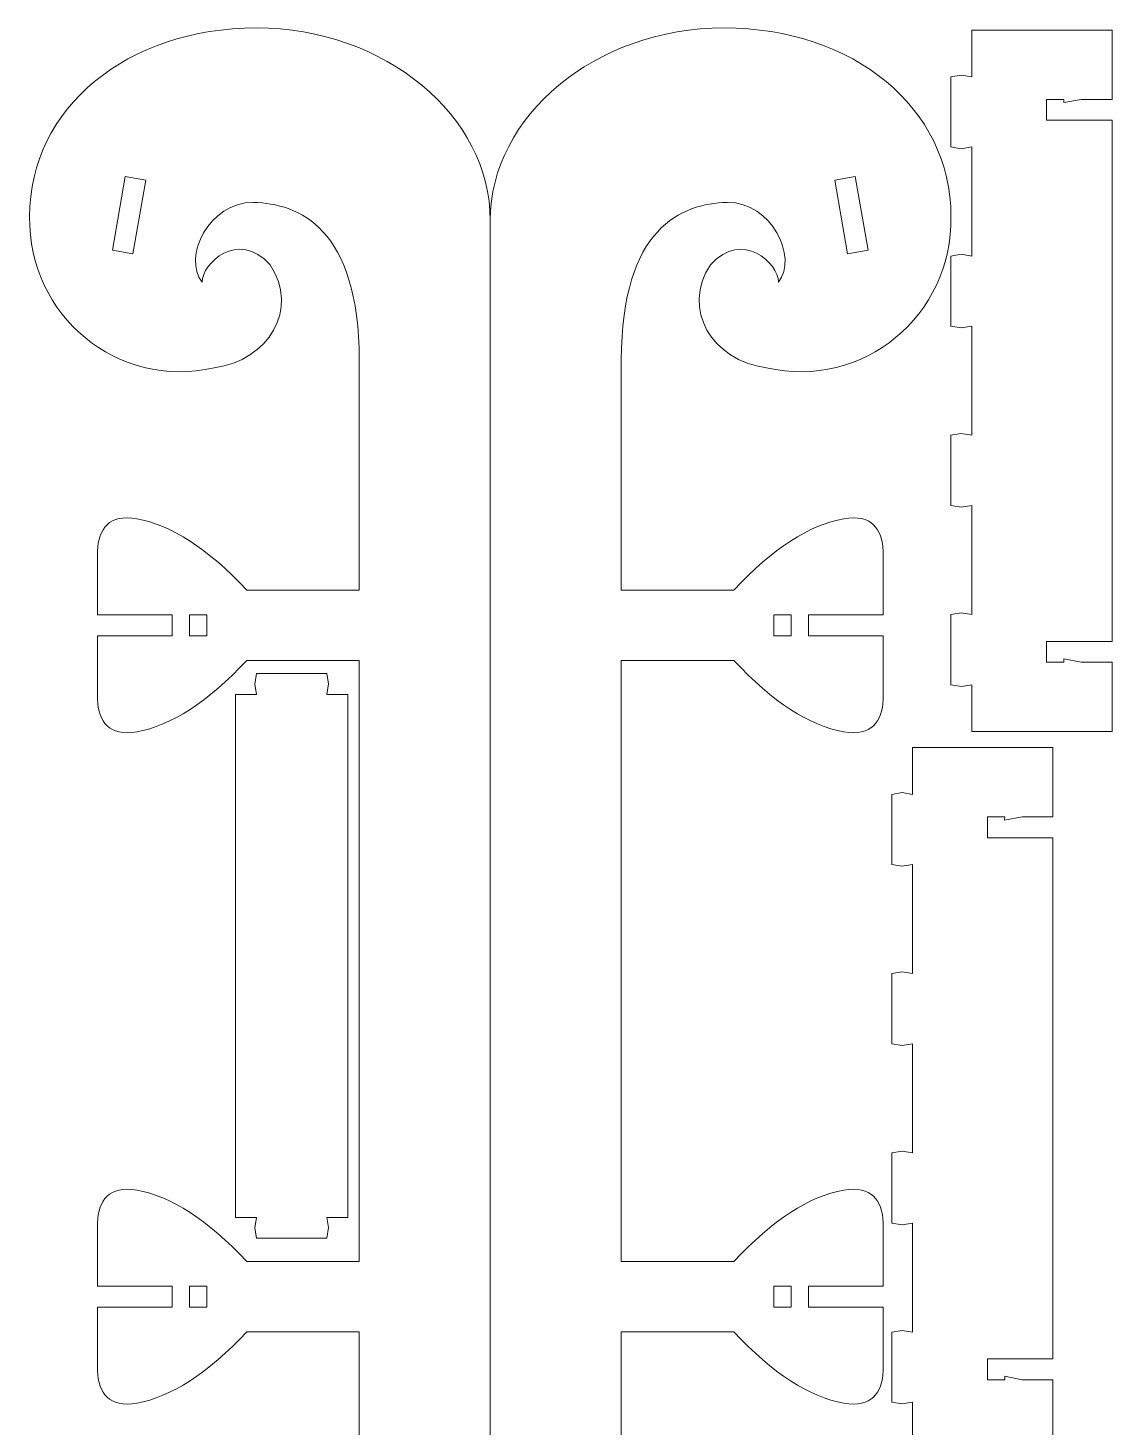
# Model space of a CAD drawing. Header units: centimetres. Extents: x -37.5 to 35.2, y -17.8 to 18.7.
# Drawn here: x -37.53 to -18.79, y -5.53 to 18.66 of the extents above; entities that cross this region are included whole.
import ezdxf

# ---------------------------------------------------------------- set-up
doc = ezdxf.new("R2010")
doc.units = ezdxf.units.CM
doc.header["$MEASUREMENT"] = 0
doc.layers.add('layer 1', color=7, linetype='Continuous')

msp = doc.modelspace()

# ---------------------------------------------------------------- linework, layer by layer
at = {"layer": 'layer 1', "color": 250, "lineweight": 9}
for points, knots in [([(-29.53697, 15.33974), (-29.53697, 15.33974), (-29.53696, -5.67762), (-29.53696, -5.67762), (-29.53696, -5.67762), (-29.53522, -6.07945), (-28.8047, -6.40536), (-28.40287, -6.40536), (-28.40287, -6.40536), (-28.00104, -6.40536), (-27.27084, -6.07945), (-27.27245, -5.67762), (-27.27245, -5.67762), (-27.27245, -5.67762), (-27.27274, -3.88117), (-27.27274, -3.88117), (-27.27274, -3.88117), (-27.27274, -3.88117), (-25.32896, -3.88117), (-25.32896, -3.88117), (-25.32896, -3.88117), (-24.65435, -4.60171), (-24.01956, -5.01328), (-23.42464, -5.11573), (-23.42464, -5.11573), (-22.94741, -5.20011), (-22.76507, -4.94516), (-22.74457, -4.55764), (-22.74457, -4.55764), (-22.74457, -4.55764), (-22.74457, -3.4546), (-22.74457, -3.4546), (-22.74457, -3.4546), (-22.74457, -3.4546), (-24.03832, -3.4546), (-24.03832, -3.4546), (-24.03832, -3.4546), (-24.03832, -3.4546), (-24.03832, -3.0946), (-24.03832, -3.0946), (-24.03832, -3.0946), (-24.03832, -3.0946), (-22.74457, -3.0946), (-22.74457, -3.0946), (-22.74457, -3.0946), (-22.74457, -3.0946), (-22.74457, -1.99157), (-22.74457, -1.99157), (-22.74457, -1.99157), (-22.76507, -1.60405), (-22.94741, -1.3491), (-23.42464, -1.43348), (-23.42464, -1.43348), (-24.01956, -1.53593), (-24.65435, -1.9475), (-25.32896, -2.66804), (-25.32896, -2.66804), (-25.32896, -2.66804), (-27.27282, -2.66804), (-27.27282, -2.66804), (-27.27282, -2.66804), (-27.27282, -2.66804), (-27.27221, 7.72934), (-27.27221, 7.72934), (-27.27221, 7.72934), (-27.27221, 7.72934), (-25.32896, 7.72934), (-25.32896, 7.72934), (-25.32896, 7.72934), (-24.65435, 7.0088), (-24.01956, 6.59723), (-23.42464, 6.49478), (-23.42464, 6.49478), (-22.94741, 6.4104), (-22.76507, 6.66535), (-22.74457, 7.05287), (-22.74457, 7.05287), (-22.74457, 7.05287), (-22.74457, 8.15591), (-22.74457, 8.15591), (-22.74457, 8.15591), (-22.74457, 8.15591), (-24.03832, 8.15591), (-24.03832, 8.15591), (-24.03832, 8.15591), (-24.03832, 8.15591), (-24.03832, 8.51591), (-24.03832, 8.51591), (-24.03832, 8.51591), (-24.03832, 8.51591), (-22.74457, 8.51591), (-22.74457, 8.51591), (-22.74457, 8.51591), (-22.74457, 8.51591), (-22.74457, 9.61894), (-22.74457, 9.61894), (-22.74457, 9.61894), (-22.76507, 10.00646), (-22.94741, 10.26141), (-23.42464, 10.17703), (-23.42464, 10.17703), (-24.01956, 10.07458), (-24.65435, 9.66301), (-25.32896, 8.94247), (-25.32896, 8.94247), (-25.32896, 8.94247), (-27.27229, 8.94247), (-27.27229, 8.94247), (-27.27229, 8.94247), (-27.27229, 8.94247), (-27.27274, 12.91942), (-27.27274, 12.91942), (-27.27274, 12.91942), (-27.2655, 15.21251), (-26.22832, 15.62934), (-25.44095, 15.64903), (-25.44095, 15.64903), (-24.67222, 15.65428), (-24.21468, 14.706), (-24.55594, 14.26827), (-24.55594, 14.26827), (-24.5576, 14.59462), (-25.1668, 15.18372), (-25.73184, 14.57032), (-25.73184, 14.57032), (-26.23964, 13.80948), (-25.70496, 12.91085), (-24.76238, 12.7881), (-24.76238, 12.7881), (-23.09271, 12.40078), (-21.54559, 13.69494), (-21.57397, 15.4024), (-21.57397, 15.4024), (-21.57397, 17.28578), (-23.26135, 18.665), (-25.49383, 18.665), (-25.49383, 18.665), (-27.72632, 18.665), (-29.5368, 17.13756), (-29.53697, 15.33974), (-29.53697, 15.33974), (-29.53714, 17.13756), (-31.34762, 18.665), (-33.58011, 18.665), (-33.58011, 18.665), (-35.81259, 18.665), (-37.49997, 17.28578), (-37.49997, 15.4024), (-37.49997, 15.4024), (-37.52835, 13.69494), (-35.98123, 12.40078), (-34.31156, 12.7881), (-34.31156, 12.7881), (-33.36898, 12.91085), (-32.8343, 13.80948), (-33.3421, 14.57032), (-33.3421, 14.57032), (-33.90714, 15.18372), (-34.51634, 14.59462), (-34.518, 14.26827), (-34.518, 14.26827), (-34.85926, 14.706), (-34.40172, 15.65428), (-33.63299, 15.64903), (-33.63299, 15.64903), (-32.84562, 15.62934), (-31.80844, 15.21251), (-31.8012, 12.91942), (-31.8012, 12.91942), (-31.8012, 12.91942), (-31.80165, 8.94247), (-31.80165, 8.94247), (-31.80165, 8.94247), (-31.80165, 8.94247), (-33.74498, 8.94247), (-33.74498, 8.94247), (-33.74498, 8.94247), (-34.41959, 9.66301), (-35.05438, 10.07458), (-35.6493, 10.17703), (-35.6493, 10.17703), (-36.12653, 10.26141), (-36.30887, 10.00646), (-36.32937, 9.61894), (-36.32937, 9.61894), (-36.32937, 9.61894), (-36.32937, 8.51591), (-36.32937, 8.51591), (-36.32937, 8.51591), (-36.32937, 8.51591), (-35.03562, 8.51591), (-35.03562, 8.51591), (-35.03562, 8.51591), (-35.03562, 8.51591), (-35.03562, 8.15591), (-35.03562, 8.15591), (-35.03562, 8.15591), (-35.03562, 8.15591), (-36.32937, 8.15591), (-36.32937, 8.15591), (-36.32937, 8.15591), (-36.32937, 8.15591), (-36.32937, 7.05287), (-36.32937, 7.05287), (-36.32937, 7.05287), (-36.30887, 6.66535), (-36.12653, 6.4104), (-35.6493, 6.49478), (-35.6493, 6.49478), (-35.05438, 6.59723), (-34.41959, 7.0088), (-33.74498, 7.72934), (-33.74498, 7.72934), (-33.74498, 7.72934), (-31.80173, 7.72934), (-31.80173, 7.72934), (-31.80173, 7.72934), (-31.80173, 7.72934), (-31.80112, -2.66804), (-31.80112, -2.66804), (-31.80112, -2.66804), (-31.80112, -2.66804), (-33.74498, -2.66804), (-33.74498, -2.66804), (-33.74498, -2.66804), (-34.41959, -1.9475), (-35.05438, -1.53593), (-35.6493, -1.43348), (-35.6493, -1.43348), (-36.12653, -1.3491), (-36.30887, -1.60405), (-36.32937, -1.99157), (-36.32937, -1.99157), (-36.32937, -1.99157), (-36.32937, -3.0946), (-36.32937, -3.0946), (-36.32937, -3.0946), (-36.32937, -3.0946), (-35.03562, -3.0946), (-35.03562, -3.0946), (-35.03562, -3.0946), (-35.03562, -3.0946), (-35.03562, -3.4546), (-35.03562, -3.4546), (-35.03562, -3.4546), (-35.03562, -3.4546), (-36.32937, -3.4546), (-36.32937, -3.4546), (-36.32937, -3.4546), (-36.32937, -3.4546), (-36.32937, -4.55764), (-36.32937, -4.55764), (-36.32937, -4.55764), (-36.30887, -4.94516), (-36.12653, -5.20011), (-35.6493, -5.11573), (-35.6493, -5.11573), (-35.05438, -5.01328), (-34.41959, -4.60171), (-33.74498, -3.88117), (-33.74498, -3.88117), (-33.74498, -3.88117), (-31.8012, -3.88117), (-31.8012, -3.88117), (-31.8012, -3.88117), (-31.8012, -3.88117), (-31.80149, -5.67762), (-31.80149, -5.67762), (-31.80149, -5.67762), (-31.8031, -6.07945), (-31.0729, -6.40536), (-30.67107, -6.40536), (-30.67107, -6.40536), (-30.26924, -6.40536), (-29.53872, -6.07945), (-29.53698, -5.67762)], [0, 0, 0, 0, 0.01428571, 0.01428571, 0.01428571, 0.01428571, 0.02857143, 0.02857143, 0.02857143, 0.02857143, 0.04285714, 0.04285714, 0.04285714, 0.04285714, 0.05714286, 0.05714286, 0.05714286, 0.05714286, 0.07142857, 0.07142857, 0.07142857, 0.07142857, 0.08571429, 0.08571429, 0.08571429, 0.08571429, 0.1, 0.1, 0.1, 0.1, 0.11428571, 0.11428571, 0.11428571, 0.11428571, 0.12857143, 0.12857143, 0.12857143, 0.12857143, 0.14285714, 0.14285714, 0.14285714, 0.14285714, 0.15714286, 0.15714286, 0.15714286, 0.15714286, 0.17142857, 0.17142857, 0.17142857, 0.17142857, 0.18571429, 0.18571429, 0.18571429, 0.18571429, 0.2, 0.2, 0.2, 0.2, 0.21428571, 0.21428571, 0.21428571, 0.21428571, 0.22857143, 0.22857143, 0.22857143, 0.22857143, 0.24285714, 0.24285714, 0.24285714, 0.24285714, 0.25714286, 0.25714286, 0.25714286, 0.25714286, 0.27142857, 0.27142857, 0.27142857, 0.27142857, 0.28571429, 0.28571429, 0.28571429, 0.28571429, 0.3, 0.3, 0.3, 0.3, 0.31428571, 0.31428571, 0.31428571, 0.31428571, 0.32857143, 0.32857143, 0.32857143, 0.32857143, 0.34285714, 0.34285714, 0.34285714, 0.34285714, 0.35714286, 0.35714286, 0.35714286, 0.35714286, 0.37142857, 0.37142857, 0.37142857, 0.37142857, 0.38571429, 0.38571429, 0.38571429, 0.38571429, 0.4, 0.4, 0.4, 0.4, 0.41428571, 0.41428571, 0.41428571, 0.41428571, 0.42857143, 0.42857143, 0.42857143, 0.42857143, 0.44285714, 0.44285714, 0.44285714, 0.44285714, 0.45714286, 0.45714286, 0.45714286, 0.45714286, 0.47142857, 0.47142857, 0.47142857, 0.47142857, 0.48571429, 0.48571429, 0.48571429, 0.48571429, 0.5, 0.5, 0.5, 0.5, 0.51428571, 0.51428571, 0.51428571, 0.51428571, 0.52857143, 0.52857143, 0.52857143, 0.52857143, 0.54285714, 0.54285714, 0.54285714, 0.54285714, 0.55714286, 0.55714286, 0.55714286, 0.55714286, 0.57142857, 0.57142857, 0.57142857, 0.57142857, 0.58571429, 0.58571429, 0.58571429, 0.58571429, 0.6, 0.6, 0.6, 0.6, 0.61428571, 0.61428571, 0.61428571, 0.61428571, 0.62857143, 0.62857143, 0.62857143, 0.62857143, 0.64285714, 0.64285714, 0.64285714, 0.64285714, 0.65714286, 0.65714286, 0.65714286, 0.65714286, 0.67142857, 0.67142857, 0.67142857, 0.67142857, 0.68571429, 0.68571429, 0.68571429, 0.68571429, 0.7, 0.7, 0.7, 0.7, 0.71428571, 0.71428571, 0.71428571, 0.71428571, 0.72857143, 0.72857143, 0.72857143, 0.72857143, 0.74285714, 0.74285714, 0.74285714, 0.74285714, 0.75714286, 0.75714286, 0.75714286, 0.75714286, 0.77142857, 0.77142857, 0.77142857, 0.77142857, 0.78571429, 0.78571429, 0.78571429, 0.78571429, 0.8, 0.8, 0.8, 0.8, 0.81428571, 0.81428571, 0.81428571, 0.81428571, 0.82857143, 0.82857143, 0.82857143, 0.82857143, 0.84285714, 0.84285714, 0.84285714, 0.84285714, 0.85714286, 0.85714286, 0.85714286, 0.85714286, 0.87142857, 0.87142857, 0.87142857, 0.87142857, 0.88571429, 0.88571429, 0.88571429, 0.88571429, 0.9, 0.9, 0.9, 0.9, 0.91428571, 0.91428571, 0.91428571, 0.91428571, 0.92857143, 0.92857143, 0.92857143, 0.92857143, 0.94285714, 0.94285714, 0.94285714, 0.94285714, 0.95714286, 0.95714286, 0.95714286, 0.95714286, 0.97142857, 0.97142857, 0.97142857, 0.97142857, 1, 1, 1, 1]), ([(-35.84579, 16.09803), (-35.84579, 16.09803), (-36.06846, 14.8236), (-36.06846, 14.8236), (-36.06846, 14.8236), (-36.06846, 14.8236), (-35.71385, 14.76152), (-35.71385, 14.76152), (-35.71385, 14.76152), (-35.71385, 14.76152), (-35.49118, 16.03597), (-35.49118, 16.03597), (-35.49118, 16.03597), (-35.49118, 16.03597), (-35.84579, 16.09803), (-35.84579, 16.09803)], [0, 0, 0, 0, 0.2, 0.2, 0.2, 0.2, 0.4, 0.4, 0.4, 0.4, 0.6, 0.6, 0.6, 0.6, 1, 1, 1, 1]), ([(-23.22815, 16.09803), (-23.22815, 16.09803), (-23.00548, 14.8236), (-23.00548, 14.8236), (-23.00548, 14.8236), (-23.00548, 14.8236), (-23.36009, 14.76152), (-23.36009, 14.76152), (-23.36009, 14.76152), (-23.36009, 14.76152), (-23.58276, 16.03597), (-23.58276, 16.03597), (-23.58276, 16.03597), (-23.58276, 16.03597), (-23.22815, 16.09803), (-23.22815, 16.09803)], [0, 0, 0, 0, 0.2, 0.2, 0.2, 0.2, 0.4, 0.4, 0.4, 0.4, 0.6, 0.6, 0.6, 0.6, 1, 1, 1, 1]), ([(-34.43563, 8.51591), (-34.43563, 8.51591), (-34.43563, 8.15591), (-34.43563, 8.15591), (-34.43563, 8.15591), (-34.43563, 8.15591), (-34.73563, 8.15591), (-34.73563, 8.15591), (-34.73563, 8.15591), (-34.73563, 8.15591), (-34.73563, 8.51591), (-34.73563, 8.51591), (-34.73563, 8.51591), (-34.73563, 8.51591), (-34.43563, 8.51591), (-34.43563, 8.51591)], [0, 0, 0, 0, 0.2, 0.2, 0.2, 0.2, 0.4, 0.4, 0.4, 0.4, 0.6, 0.6, 0.6, 0.6, 1, 1, 1, 1]), ([(-24.63831, 8.51591), (-24.63831, 8.51591), (-24.63831, 8.15591), (-24.63831, 8.15591), (-24.63831, 8.15591), (-24.63831, 8.15591), (-24.33831, 8.15591), (-24.33831, 8.15591), (-24.33831, 8.15591), (-24.33831, 8.15591), (-24.33831, 8.51591), (-24.33831, 8.51591), (-24.33831, 8.51591), (-24.33831, 8.51591), (-24.63831, 8.51591), (-24.63831, 8.51591)], [0, 0, 0, 0, 0.2, 0.2, 0.2, 0.2, 0.4, 0.4, 0.4, 0.4, 0.6, 0.6, 0.6, 0.6, 1, 1, 1, 1]), ([(-32, -1.90322), (-32, -1.90322), (-32.36387, -1.90322), (-32.36387, -1.90322), (-32.36387, -1.90322), (-32.36387, -1.90322), (-32.33387, -2.08107), (-32.33387, -2.08107), (-32.33387, -2.08107), (-32.33387, -2.08107), (-32.36387, -2.2632), (-32.36387, -2.2632), (-32.36387, -2.2632), (-32.36387, -2.2632), (-33.57676, -2.2632), (-33.57676, -2.2632), (-33.57676, -2.2632), (-33.57676, -2.2632), (-33.60676, -2.08244), (-33.60676, -2.08244), (-33.60676, -2.08244), (-33.60676, -2.08244), (-33.57676, -1.90322), (-33.57676, -1.90322), (-33.57676, -1.90322), (-33.57676, -1.90322), (-33.94063, -1.90322), (-33.94063, -1.90322), (-33.94063, -1.90322), (-33.94063, -1.90322), (-33.94063, 7.13997), (-33.94063, 7.13997), (-33.94063, 7.13997), (-33.94063, 7.13997), (-33.57676, 7.13997), (-33.57676, 7.13997), (-33.57676, 7.13997), (-33.57676, 7.13997), (-33.60676, 7.31786), (-33.60676, 7.31786), (-33.60676, 7.31786), (-33.60676, 7.31786), (-33.57676, 7.5), (-33.57676, 7.5), (-33.57676, 7.5), (-33.57676, 7.5), (-32.36387, 7.5), (-32.36387, 7.5), (-32.36387, 7.5), (-32.36387, 7.5), (-32.33387, 7.32198), (-32.33387, 7.32198), (-32.33387, 7.32198), (-32.33387, 7.32198), (-32.36387, 7.13997), (-32.36387, 7.13997), (-32.36387, 7.13997), (-32.36387, 7.13997), (-32, 7.13997), (-32, 7.13997), (-32, 7.13997), (-32, 7.13997), (-32, -1.90322), (-32, -1.90322)], [0, 0, 0, 0, 0.05882353, 0.05882353, 0.05882353, 0.05882353, 0.11764706, 0.11764706, 0.11764706, 0.11764706, 0.17647059, 0.17647059, 0.17647059, 0.17647059, 0.23529412, 0.23529412, 0.23529412, 0.23529412, 0.29411765, 0.29411765, 0.29411765, 0.29411765, 0.35294118, 0.35294118, 0.35294118, 0.35294118, 0.41176471, 0.41176471, 0.41176471, 0.41176471, 0.47058824, 0.47058824, 0.47058824, 0.47058824, 0.52941176, 0.52941176, 0.52941176, 0.52941176, 0.58823529, 0.58823529, 0.58823529, 0.58823529, 0.64705882, 0.64705882, 0.64705882, 0.64705882, 0.70588235, 0.70588235, 0.70588235, 0.70588235, 0.76470588, 0.76470588, 0.76470588, 0.76470588, 0.82352941, 0.82352941, 0.82352941, 0.82352941, 0.88235294, 0.88235294, 0.88235294, 0.88235294, 1, 1, 1, 1]), ([(-34.43562, -3.0946), (-34.43562, -3.0946), (-34.43562, -3.4546), (-34.43562, -3.4546), (-34.43562, -3.4546), (-34.43562, -3.4546), (-34.73562, -3.4546), (-34.73562, -3.4546), (-34.73562, -3.4546), (-34.73562, -3.4546), (-34.73562, -3.0946), (-34.73562, -3.0946), (-34.73562, -3.0946), (-34.73562, -3.0946), (-34.43562, -3.0946), (-34.43562, -3.0946)], [0, 0, 0, 0, 0.2, 0.2, 0.2, 0.2, 0.4, 0.4, 0.4, 0.4, 0.6, 0.6, 0.6, 0.6, 1, 1, 1, 1]), ([(-24.63832, -3.0946), (-24.63832, -3.0946), (-24.63832, -3.4546), (-24.63832, -3.4546), (-24.63832, -3.4546), (-24.63832, -3.4546), (-24.33832, -3.4546), (-24.33832, -3.4546), (-24.33832, -3.4546), (-24.33832, -3.4546), (-24.33832, -3.0946), (-24.33832, -3.0946), (-24.33832, -3.0946), (-24.33832, -3.0946), (-24.63832, -3.0946), (-24.63832, -3.0946)], [0, 0, 0, 0, 0.2, 0.2, 0.2, 0.2, 0.4, 0.4, 0.4, 0.4, 0.6, 0.6, 0.6, 0.6, 1, 1, 1, 1])]:
    msp.add_open_spline(points, degree=3, knots=knots, dxfattribs=at)
at = {"layer": 'layer 1', "color": 240, "lineweight": 9}
for points in [[(-18.79, 6.5), (-18.79, 6.5), (-18.79, 7.69789), (-18.79, 7.69789), (-18.79, 7.69789), (-18.79, 7.69789), (-19.32214, 7.69789), (-19.32214, 7.69789), (-19.32214, 7.69789), (-19.32214, 7.69789), (-19.62221, 7.75788), (-19.62221, 7.75788), (-19.62221, 7.75788), (-19.62221, 7.75788), (-19.62213, 7.69789), (-19.62213, 7.69789), (-19.62213, 7.69789), (-19.62213, 7.69789), (-19.92212, 7.69789), (-19.92212, 7.69789), (-19.92212, 7.69789), (-19.92212, 7.69789), (-19.92212, 8.05787), (-19.92212, 8.05787), (-19.92212, 8.05787), (-19.92212, 8.05787), (-18.79, 8.05787), (-18.79, 8.05787), (-18.79, 8.05787), (-18.79, 8.05787), (-18.79, 17.07102), (-18.79, 17.07102), (-18.79, 17.07102), (-18.79, 17.07102), (-19.92212, 17.07102), (-19.92212, 17.07102), (-19.92212, 17.07102), (-19.92212, 17.07102), (-19.92212, 17.431), (-19.92212, 17.431), (-19.92212, 17.431), (-19.92212, 17.431), (-19.62213, 17.431), (-19.62213, 17.431), (-19.62213, 17.431), (-19.62213, 17.431), (-19.62496, 17.37376), (-19.62496, 17.37376), (-19.62496, 17.37376), (-19.62496, 17.37376), (-19.3221, 17.431), (-19.3221, 17.431), (-19.3221, 17.431), (-19.3221, 17.431), (-18.79, 17.431), (-18.79, 17.431), (-18.79, 17.431), (-18.79, 17.431), (-18.79, 18.6289), (-18.79, 18.6289), (-18.79, 18.6289), (-18.79, 18.6289), (-21.21578, 18.6289), (-21.21578, 18.6289), (-21.21578, 18.6289), (-21.21578, 18.6289), (-21.21578, 17.82034), (-21.21578, 17.82034), (-21.21578, 17.82034), (-21.21578, 17.82034), (-21.39505, 17.85034), (-21.39505, 17.85034), (-21.39505, 17.85034), (-21.39505, 17.85034), (-21.57577, 17.82034), (-21.57577, 17.82034), (-21.57577, 17.82034), (-21.57577, 17.82034), (-21.57577, 16.60745), (-21.57577, 16.60745), (-21.57577, 16.60745), (-21.57577, 16.60745), (-21.39505, 16.57745), (-21.39505, 16.57745), (-21.39505, 16.57745), (-21.39505, 16.57745), (-21.21578, 16.60745), (-21.21578, 16.60745), (-21.21578, 16.60745), (-21.21578, 16.60745), (-21.21578, 14.72072), (-21.21578, 14.72072), (-21.21578, 14.72072), (-21.21578, 14.72072), (-21.39505, 14.75072), (-21.39505, 14.75072), (-21.39505, 14.75072), (-21.39505, 14.75072), (-21.57577, 14.72072), (-21.57577, 14.72072), (-21.57577, 14.72072), (-21.57577, 14.72072), (-21.57577, 13.50783), (-21.57577, 13.50783), (-21.57577, 13.50783), (-21.57577, 13.50783), (-21.39505, 13.47783), (-21.39505, 13.47783), (-21.39505, 13.47783), (-21.39505, 13.47783), (-21.21578, 13.50783), (-21.21578, 13.50783), (-21.21578, 13.50783), (-21.21578, 13.50783), (-21.21578, 11.6211), (-21.21578, 11.6211), (-21.21578, 11.6211), (-21.21578, 11.6211), (-21.39776, 11.6511), (-21.39776, 11.6511), (-21.39776, 11.6511), (-21.39776, 11.6511), (-21.57577, 11.6211), (-21.57577, 11.6211), (-21.57577, 11.6211), (-21.57577, 11.6211), (-21.57577, 10.40821), (-21.57577, 10.40821), (-21.57577, 10.40821), (-21.57577, 10.40821), (-21.39505, 10.37821), (-21.39505, 10.37821), (-21.39505, 10.37821), (-21.39505, 10.37821), (-21.21578, 10.40821), (-21.21578, 10.40821), (-21.21578, 10.40821), (-21.21578, 10.40821), (-21.21578, 8.52148), (-21.21578, 8.52148), (-21.21578, 8.52148), (-21.21578, 8.52148), (-21.39505, 8.55148), (-21.39505, 8.55148), (-21.39505, 8.55148), (-21.39505, 8.55148), (-21.57577, 8.52148), (-21.57577, 8.52148), (-21.57577, 8.52148), (-21.57577, 8.52148), (-21.57577, 7.30859), (-21.57577, 7.30859), (-21.57577, 7.30859), (-21.57577, 7.30859), (-21.39367, 7.27859), (-21.39367, 7.27859), (-21.39367, 7.27859), (-21.39367, 7.27859), (-21.21578, 7.30859), (-21.21578, 7.30859), (-21.21578, 7.30859), (-21.21578, 7.30859), (-21.21578, 6.5), (-21.21578, 6.5), (-21.21578, 6.5), (-21.21578, 6.5), (-18.79, 6.5), (-18.79, 6.5)], [(-19.81184, -5.90919), (-19.81184, -5.90919), (-19.81184, -4.7113), (-19.81184, -4.7113), (-19.81184, -4.7113), (-19.81184, -4.7113), (-20.34398, -4.7113), (-20.34398, -4.7113), (-20.34398, -4.7113), (-20.34398, -4.7113), (-20.64405, -4.65131), (-20.64405, -4.65131), (-20.64405, -4.65131), (-20.64405, -4.65131), (-20.64397, -4.7113), (-20.64397, -4.7113), (-20.64397, -4.7113), (-20.64397, -4.7113), (-20.94396, -4.7113), (-20.94396, -4.7113), (-20.94396, -4.7113), (-20.94396, -4.7113), (-20.94396, -4.35132), (-20.94396, -4.35132), (-20.94396, -4.35132), (-20.94396, -4.35132), (-19.81184, -4.35132), (-19.81184, -4.35132), (-19.81184, -4.35132), (-19.81184, -4.35132), (-19.81184, 4.66183), (-19.81184, 4.66183), (-19.81184, 4.66183), (-19.81184, 4.66183), (-20.94396, 4.66183), (-20.94396, 4.66183), (-20.94396, 4.66183), (-20.94396, 4.66183), (-20.94396, 5.02181), (-20.94396, 5.02181), (-20.94396, 5.02181), (-20.94396, 5.02181), (-20.64397, 5.02181), (-20.64397, 5.02181), (-20.64397, 5.02181), (-20.64397, 5.02181), (-20.6468, 4.96457), (-20.6468, 4.96457), (-20.6468, 4.96457), (-20.6468, 4.96457), (-20.34394, 5.02181), (-20.34394, 5.02181), (-20.34394, 5.02181), (-20.34394, 5.02181), (-19.81184, 5.02181), (-19.81184, 5.02181), (-19.81184, 5.02181), (-19.81184, 5.02181), (-19.81184, 6.21971), (-19.81184, 6.21971), (-19.81184, 6.21971), (-19.81184, 6.21971), (-22.23762, 6.21971), (-22.23762, 6.21971), (-22.23762, 6.21971), (-22.23762, 6.21971), (-22.23762, 5.41115), (-22.23762, 5.41115), (-22.23762, 5.41115), (-22.23762, 5.41115), (-22.41689, 5.44115), (-22.41689, 5.44115), (-22.41689, 5.44115), (-22.41689, 5.44115), (-22.59761, 5.41115), (-22.59761, 5.41115), (-22.59761, 5.41115), (-22.59761, 5.41115), (-22.59761, 4.19826), (-22.59761, 4.19826), (-22.59761, 4.19826), (-22.59761, 4.19826), (-22.41689, 4.16826), (-22.41689, 4.16826), (-22.41689, 4.16826), (-22.41689, 4.16826), (-22.23762, 4.19826), (-22.23762, 4.19826), (-22.23762, 4.19826), (-22.23762, 4.19826), (-22.23762, 2.31153), (-22.23762, 2.31153), (-22.23762, 2.31153), (-22.23762, 2.31153), (-22.41689, 2.34153), (-22.41689, 2.34153), (-22.41689, 2.34153), (-22.41689, 2.34153), (-22.59761, 2.31153), (-22.59761, 2.31153), (-22.59761, 2.31153), (-22.59761, 2.31153), (-22.59761, 1.09864), (-22.59761, 1.09864), (-22.59761, 1.09864), (-22.59761, 1.09864), (-22.41689, 1.06864), (-22.41689, 1.06864), (-22.41689, 1.06864), (-22.41689, 1.06864), (-22.23762, 1.09864), (-22.23762, 1.09864), (-22.23762, 1.09864), (-22.23762, 1.09864), (-22.23762, -0.78809), (-22.23762, -0.78809), (-22.23762, -0.78809), (-22.23762, -0.78809), (-22.4196, -0.75809), (-22.4196, -0.75809), (-22.4196, -0.75809), (-22.4196, -0.75809), (-22.59761, -0.78809), (-22.59761, -0.78809), (-22.59761, -0.78809), (-22.59761, -0.78809), (-22.59761, -2.00098), (-22.59761, -2.00098), (-22.59761, -2.00098), (-22.59761, -2.00098), (-22.41689, -2.03098), (-22.41689, -2.03098), (-22.41689, -2.03098), (-22.41689, -2.03098), (-22.23762, -2.00098), (-22.23762, -2.00098), (-22.23762, -2.00098), (-22.23762, -2.00098), (-22.23762, -3.88771), (-22.23762, -3.88771), (-22.23762, -3.88771), (-22.23762, -3.88771), (-22.41689, -3.85771), (-22.41689, -3.85771), (-22.41689, -3.85771), (-22.41689, -3.85771), (-22.59761, -3.88771), (-22.59761, -3.88771), (-22.59761, -3.88771), (-22.59761, -3.88771), (-22.59761, -5.1006), (-22.59761, -5.1006), (-22.59761, -5.1006), (-22.59761, -5.1006), (-22.41551, -5.1306), (-22.41551, -5.1306), (-22.41551, -5.1306), (-22.41551, -5.1306), (-22.23762, -5.1006), (-22.23762, -5.1006), (-22.23762, -5.1006), (-22.23762, -5.1006), (-22.23762, -5.90919), (-22.23762, -5.90919), (-22.23762, -5.90919), (-22.23762, -5.90919), (-19.81184, -5.90919), (-19.81184, -5.90919)]]:
    msp.add_open_spline(points, degree=3, knots=[0, 0, 0, 0, 0.02325581, 0.02325581, 0.02325581, 0.02325581, 0.04651163, 0.04651163, 0.04651163, 0.04651163, 0.06976744, 0.06976744, 0.06976744, 0.06976744, 0.09302326, 0.09302326, 0.09302326, 0.09302326, 0.11627907, 0.11627907, 0.11627907, 0.11627907, 0.13953488, 0.13953488, 0.13953488, 0.13953488, 0.1627907, 0.1627907, 0.1627907, 0.1627907, 0.18604651, 0.18604651, 0.18604651, 0.18604651, 0.20930233, 0.20930233, 0.20930233, 0.20930233, 0.23255814, 0.23255814, 0.23255814, 0.23255814, 0.25581395, 0.25581395, 0.25581395, 0.25581395, 0.27906977, 0.27906977, 0.27906977, 0.27906977, 0.30232558, 0.30232558, 0.30232558, 0.30232558, 0.3255814, 0.3255814, 0.3255814, 0.3255814, 0.34883721, 0.34883721, 0.34883721, 0.34883721, 0.37209302, 0.37209302, 0.37209302, 0.37209302, 0.39534884, 0.39534884, 0.39534884, 0.39534884, 0.41860465, 0.41860465, 0.41860465, 0.41860465, 0.44186047, 0.44186047, 0.44186047, 0.44186047, 0.46511628, 0.46511628, 0.46511628, 0.46511628, 0.48837209, 0.48837209, 0.48837209, 0.48837209, 0.51162791, 0.51162791, 0.51162791, 0.51162791, 0.53488372, 0.53488372, 0.53488372, 0.53488372, 0.55813953, 0.55813953, 0.55813953, 0.55813953, 0.58139535, 0.58139535, 0.58139535, 0.58139535, 0.60465116, 0.60465116, 0.60465116, 0.60465116, 0.62790698, 0.62790698, 0.62790698, 0.62790698, 0.65116279, 0.65116279, 0.65116279, 0.65116279, 0.6744186, 0.6744186, 0.6744186, 0.6744186, 0.69767442, 0.69767442, 0.69767442, 0.69767442, 0.72093023, 0.72093023, 0.72093023, 0.72093023, 0.74418605, 0.74418605, 0.74418605, 0.74418605, 0.76744186, 0.76744186, 0.76744186, 0.76744186, 0.79069767, 0.79069767, 0.79069767, 0.79069767, 0.81395349, 0.81395349, 0.81395349, 0.81395349, 0.8372093, 0.8372093, 0.8372093, 0.8372093, 0.86046512, 0.86046512, 0.86046512, 0.86046512, 0.88372093, 0.88372093, 0.88372093, 0.88372093, 0.90697674, 0.90697674, 0.90697674, 0.90697674, 0.93023256, 0.93023256, 0.93023256, 0.93023256, 0.95348837, 0.95348837, 0.95348837, 0.95348837, 1, 1, 1, 1], dxfattribs=at)

doc.saveas('drawing.dxf')
